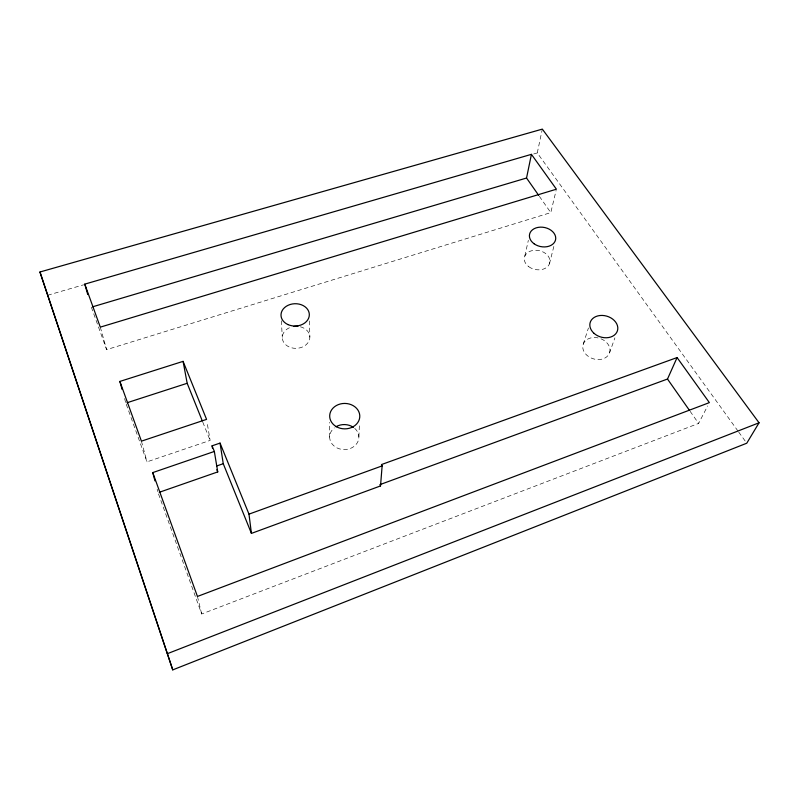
<?xml version="1.0" encoding="UTF-8"?>
<svg xmlns="http://www.w3.org/2000/svg" width="799" height="799" viewBox="0 0 799 799"><rect width="100%" height="100%" fill="white"/><g stroke="black" fill="none" stroke-linecap="round" stroke-linejoin="round"><path stroke-width="0.6" stroke-dasharray="4 3" d="M329.647 437.123L329.677 422.341M358.881 436.823L359.47 423.29M737.996 431.08L537.268 152.939L542.062 130.317M524.823 256.099L528.339 240.319M91.356 307.186L106.617 349.632L550.791 212.604L556.124 190.372M549.432 263.87L554.007 245.752M583.24 344.159L588.444 327.94M609.557 352.788A13.853 10.727 17 0 0 592.708 337.607A13.853 10.727 17 0 0 586.856 355.245A13.853 10.727 17 0 0 609.557 352.788L614.92 337.817M158.492 493.882L201.678 613.992L698.606 423.41L707.674 405.902M126.272 404.274L146.976 461.862L210.127 440.399L206.971 421.722M47.68 295.24L83.595 284.804M533.682 153.977L537.268 152.939M738.725 432.089L746.755 443.215M539.375 196.334L550.791 212.604M690.126 411.305L698.606 423.41M202.786 422.122L210.127 440.399M100.294 327.141L106.617 349.632M124.594 398.551L125.852 403.125M141.423 441.158L146.976 461.862M157.133 489.168L157.763 491.535M197.443 596.454L201.678 613.992M281.338 320.759L282.297 337.308M309.473 320.978L309.852 337.168M300.314 326.771A13.783 11.026 -2 0 1 307.585 343.23A13.783 11.026 -2 0 1 285.722 344.739A13.783 11.026 -2 0 1 290.037 327.48M354.716 428.354A14.622 12.514 0.7 0 1 354.386 446.132A14.622 12.514 0.7 0 1 333.612 445.602A14.622 12.514 0.7 0 1 334.362 427.835M528.808 266.726A12.954 9.648 11.7 0 0 549.732 262.921A12.954 9.648 11.7 0 0 532.773 250.487A12.954 9.648 11.7 0 0 528.808 266.726"/><path stroke-width="1.2" d="M380.524 485.932L382.132 465.887L381.473 464.569L677.083 357.562L709.372 402.616L197.443 596.454L152.769 472.589L214.342 451.455L212.075 445.822L220.045 443.095L248.978 514.137L251.425 533.392L380.524 485.932L379.895 484.643L667.495 379.036L677.083 357.562M538.666 195.316L526.541 178.027L531.425 154.347L84.784 284.134L87.74 294.501M759.05 422.791L746.755 443.215L172.744 669.882L39.95 272L542.321 129.118L759.05 422.791L167.371 653.682L172.744 669.882M248.978 514.137L382.132 465.887M159.241 492.314L217.737 471.919L214.342 451.455M216.629 465.997L223.251 463.7L220.045 443.095M127.031 402.746L187.176 383.29L183.081 361.358L119.88 381.423L122.077 389.423M92.544 306.826L526.541 178.027M531.425 154.347L556.414 189.203L100.294 327.141L84.784 284.134M667.495 379.036L689.417 410.296M183.081 361.358L206.571 419.385L141.423 441.158L119.88 381.423M223.251 463.7L251.425 533.392M187.176 383.29L202.327 420.983M216.859 469.702L217.737 471.919M39.95 272L167.371 653.682M152.769 472.589L154.946 480.878M212.075 445.822L212.484 448.239M294.002 326.441A13.783 11.026 -2 0 1 297.887 326.362M335.989 426.736A14.622 12.514 0.7 0 1 353.388 427.325M594.076 333.373A14.242 10.856 16.6 0 0 617.397 330.906A14.242 10.856 16.6 0 0 599.999 315.515A14.242 10.856 16.6 0 0 594.076 333.373M336.239 426.606A15.051 12.714 0.9 0 0 359.75 417.178A15.051 12.714 0.9 0 0 338.227 404.654A15.051 12.714 0.9 0 0 336.239 426.606M288.049 324.624A14.172 11.166 -1.8 0 0 309.333 314.746A14.172 11.166 -1.8 0 0 288.119 305.278A14.172 11.166 -1.8 0 0 288.049 324.624M534.082 243.775A13.293 9.738 11.4 0 0 555.535 239.95A13.293 9.738 11.4 0 0 538.087 227.385A13.293 9.738 11.4 0 0 534.082 243.775"/></g></svg>
